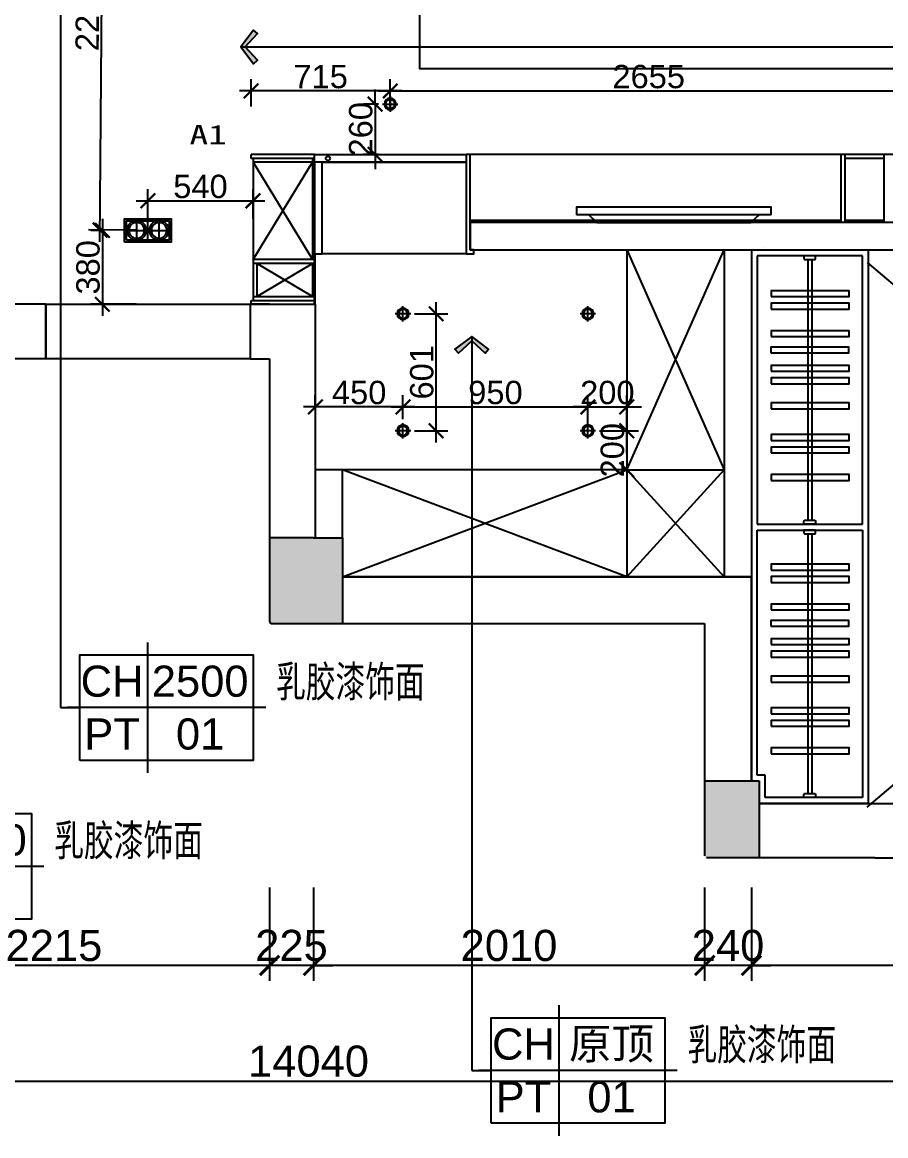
# Model space of a CAD drawing. Header units: millimetres. Extents: x 148889 to 229003, y -70503 to 111106.
# Drawn here: x 209832 to 214267, y 54204 to 59927 of the extents above; entities that cross this region are included whole.
import ezdxf
from ezdxf.enums import TextEntityAlignment as Align

# ---------------------------------------------------------------- set-up
doc = ezdxf.new("R2010")
doc.units = ezdxf.units.MM
doc.linetypes.add('DASHED2', pattern=[0.375, 0.25, -0.125])
doc.linetypes.add('HIDDEN', pattern=[0.375, 0.25, -0.125])
for name, color, linetype in [('C-天花标高', 1, 'Continuous'), ('C-灯具1', 2, 'Continuous'), ('C-灯具设备尺寸', 44, 'Continuous'), ('C-门套', 16, 'Continuous'), ('P-原墙线', 7, 'Continuous'), ('P-固定家具1(到顶)', 3, 'Continuous'), ('P-外部尺寸', 44, 'Continuous'), ('P-开关', 7, 'DASHED2'), ('P-新墙线', 4, 'Continuous'), ('P-活动家具', 3, 'Continuous'), ('P-门', 1, 'Continuous'), ('大墨图框', 4, 'Continuous')]:
    doc.layers.add(name, color=color, linetype=linetype)
doc.layers.get('P-开关').off()
doc.styles.add('Arial', font='arial.ttf')
doc.styles.add('hb', font='hbsmall.shx', dxfattribs={"width": 0.7})
doc.styles.add('ROMANS', font='ROMANS.shx', dxfattribs={"bigfont": 'BIGFONT.shx'})
doc.styles.add('st', font='', dxfattribs={"width": 0.7})
doc.styles.add('宋体', font='')
doc.styles.get('st').set_extended_font_data('SimSun')
doc.styles.get('宋体').set_extended_font_data('SimSun')
doc.dimstyles.new('1比60', dxfattribs={"dimscale": 60, "dimtxt": 2, "dimasz": 1.25, "dimexe": 1, "dimexo": 1, "dimgap": 0.2, "dimtad": 1, "dimdec": 0, "dimrnd": 0.005, "dimzin": 0, "dimdsep": 46, "dimtxsty": 'Arial', "dimblk": 'ARCHTICK', "dimcen": 0.125, "dimdle": 1, "dimclrd": 44, "dimclre": 44, "dimclrt": 50, "dimadec": 0, "dimazin": 0, "dimtfac": 1, "dimtdec": 0, "dimtix": 1, "dimtmove": 2, "dimatfit": 3, "dimldrblk": 'DOT', "dimfxl": 4, "dimfxlon": 1, "dimtvp": 1, "dimtolj": 1, "dimtzin": 0, "dimarcsym": 0})
doc.dimstyles.new('1比80', dxfattribs={"dimscale": 80, "dimtxt": 2, "dimasz": 1.25, "dimexe": 1, "dimexo": 1, "dimgap": 0.25, "dimtad": 1, "dimdec": 0, "dimrnd": 0.005, "dimzin": 0, "dimdsep": 46, "dimtxsty": 'Arial', "dimblk": 'ARCHTICK', "dimcen": 0.125, "dimdle": 1, "dimclrd": 44, "dimclre": 44, "dimclrt": 50, "dimadec": 0, "dimazin": 0, "dimtfac": 1, "dimtdec": 0, "dimtix": 1, "dimtmove": 2, "dimatfit": 3, "dimldrblk": 'DOT', "dimfxl": 5, "dimfxlon": 1, "dimtvp": 1, "dimtolj": 1, "dimtzin": 0, "dimarcsym": 0})
doc.dimstyles.new('出图比例1：50', dxfattribs={"dimscale": 50, "dimtxt": 2.5, "dimasz": 2, "dimexe": 2, "dimexo": 2, "dimgap": 1, "dimtad": 1, "dimdec": 0, "dimrnd": 5, "dimzin": 0, "dimdsep": 46, "dimtxsty": 'ROMANS', "dimblk1": 'ZHL_XS', "dimblk2": 'ZHL_XS', "dimsah": 1, "dimcen": 0.09, "dimclrd": 256, "dimclre": 256, "dimclrt": 41, "dimadec": 0, "dimazin": 0, "dimtfac": 1, "dimtdec": 4, "dimtix": 1, "dimtmove": 2, "dimatfit": 3, "dimldrblk": 'ZHL_JT', "dimfxl": 1, "dimtolj": 1, "dimtzin": 0, "dimarcsym": 0})

# ---------------------------------------------------------------- blocks, each defined once
blk = doc.blocks.new('RC-')
for p, q in [((-1.514, -5.238), (-1.514, 5.238)), ((7.962, 0), (-7.962, 0))]:
    blk.add_line(p, q)
blk.add_lwpolyline([(-6.962, -4.238), (-6.962, 4.238), (6.962, 4.238), (6.962, -4.238)], close=True)
at = {"width": 0.7, "flags": 4}
for tag, height, style, p in [('NUM7', 2.5, 'st', (-7.997, 0.845)), ('NUM8', 2, 'hb', (-7.997, -3.393))]:
    blk.add_attdef(tag, text='', height=height, dxfattribs=dict(at, style=style)).set_placement(p, align=Align.RIGHT)
for tag, height, style, p in [('NUM1', 2, 'hb', (-4.375, 2.127)), ('NUM2', 2, 'hb', (2.697, 2.127)), ('NUM3', 2, 'hb', (-4.375, -2.111)), ('NUM4', 2, 'hb', (2.697, -2.111)), ('NUM9', 2, 'hb', (0, -6.661)), ('NUM10', 2.5, 'st', (0, -10.886))]:
    blk.add_attdef(tag, text='', height=height, dxfattribs=dict(at, style=style)).set_placement(p, align=Align.MIDDLE)
for tag, p, height, style in [('NUM5', (7.544, 0.845), 2.5, 'st'), ('NUM6', (7.544, -3.393), 2, 'hb')]:
    blk.add_attdef(tag, p, '', height=height, dxfattribs=dict(at, style=style))
blk = doc.blocks.new('ZHL_JT')
blk.add_line((-0.221, 0), (-1, 0))
blk.add_lwpolyline([(-0.221, 0), (-0.861, -0.689), (-0.654, -0.862), (0, 0), (-0.654, 0.862), (-0.861, 0.689)], close=True)
for points in [[(-0.861, 0.689), (-0.654, 0.862), (-0.221, 0), (0, 0)], [(-0.861, -0.689), (-0.654, -0.862), (-0.221, 0), (0, 0)]]:
    blk.add_solid(points)
blk = doc.blocks.new('ZHL_XS')
blk.add_line((-1, 0), (0, 0))
at = {"const_width": 0.2}
blk.add_lwpolyline([(-0.6, -0.6), (0.6, 0.6)], dxfattribs=at)
blk = doc.blocks.new('22323')
at = {"layer": 'C-灯具1', "color": 252}
for p, q in [((9747827.2, 6855685.6), (9747827.2, 6855605.6)), ((9747884.7, 6855695.6), (9747884.7, 6855595.6)), ((9747942.2, 6855685.6), (9747942.2, 6855605.6)), ((9747787.2, 6855645.6), (9747867.2, 6855645.6)), ((9747902.2, 6855645.6), (9747982.2, 6855645.6))]:
    blk.add_line(p, q, dxfattribs=at)
at = {"layer": 'C-灯具1'}
blk.add_lwpolyline([(9747764.7, 6855705.6), (9747764.7, 6855585.6), (9748004.7, 6855585.6), (9748004.7, 6855705.6)], close=True, dxfattribs=at)
at = {"layer": 'C-灯具1', "color": 252}
blk.add_lwpolyline([(9747774.7, 6855695.6), (9747774.7, 6855595.6), (9747994.7, 6855595.6), (9747994.7, 6855695.6)], close=True, dxfattribs=at)
for centre in [(9747827.2, 6855645.6), (9747942.2, 6855645.6)]:
    blk.add_circle(centre, 50, dxfattribs=at)
at = {"layer": 'C-灯具1'}
for centre in [(9747827.2, 6855645.6), (9747942.2, 6855645.6)]:
    blk.add_circle(centre, 40, dxfattribs=at)
blk = doc.blocks.new('海龙工具_201504301644020')
blk.add_circle((4.59, 4.59, -174.23), 4.17)
at = {"style": '宋体', "width": 1.831196}
blk.add_attdef('1', text='', height=2.1, dxfattribs=at).set_placement((1.85, 3.53, -174.23), (7.32, 3.53, -174.23), align=Align.FIT)
blk = doc.blocks.new('A$C01C20CD7')
at = {"layer": 'C-灯具1'}
for p, q in [((52.8, 105.7, 2984.9), (52.8, 0, 2984.9)), ((0, 52.8, 2984.9), (105.7, 52.8, 2984.9))]:
    blk.add_line(p, q, dxfattribs=at)
for radius in [39.9, 31.7]:
    blk.add_circle((52.8, 52.8, 2984.9), radius, dxfattribs=at)
blk = doc.blocks.new('A$C7EE014FC')
at = {"color": 252, "ltscale": 3}
for centre, radius, start, end in [((785.8, 1646.4), 679.6, 118.9769, 154.8441), ((371.4, 395.3), 212.6, 171.8147, 293.5953)]:
    blk.add_arc(centre, radius, start, end, dxfattribs=at)
at = {"color": 252, "ltscale": 3, "extrusion": (0, 0, -1)}
blk.add_ellipse((328.8, 2082.6), major_axis=(-158.5, -152.9), ratio=0.45088, start_param=-1.570796, end_param=4.712389, dxfattribs=at)
at = {"color": 252, "ltscale": 3}
blk.add_ellipse((328.8, 318.3), major_axis=(-158.5, 152.9), ratio=0.45088, start_param=-1.570796, end_param=4.712389, dxfattribs=at)
at = {"layer": 'P-活动家具'}
for p, q in [((0, 2400), (950.1, 2400)), ((0, 0), (0, 2400)), ((950.1, 2400), (950.1, 2271)), ((175.2, 2250.5), (929.6, 2250.5)), ((154.7, 170), (154.7, 2230)), ((950.1, 170), (950.1, 2230)), ((950.1, 1200), (154.7, 1200)), ((929.6, 149.5), (175.2, 149.5)), ((175.2, 149.5), (929.6, 149.5)), ((950.1, 0), (950.1, 129)), ((0, 0), (950.1, 0))]:
    blk.add_line(p, q, dxfattribs=at)
for centre, start, end in [((175.2, 2230), 90, 180.0032), ((929.6, 2271), 270, 0), ((929.6, 2230), 0, 90), ((175.2, 170), 179.9968, 270), ((929.6, 170), 270, 0), ((929.6, 129), 0, 90)]:
    blk.add_arc(centre, 20.5, start, end, dxfattribs=at)
blk = doc.blocks.new('A$C0F331B38')
at = {"layer": 'P-活动家具'}
for p, q in [((0, 850), (0, 721)), ((850.1, 850), (0, 850)), ((850.1, 0), (850.1, 850)), ((674.9, 700.5), (20.5, 700.5)), ((561.4, 700.5), (561.4, 149.5)), ((0, 170), (0, 680)), ((695.4, 170), (695.4, 680)), ((0, 0), (0, 129)), ((20.5, 149.5), (674.9, 149.5)), ((674.9, 149.5), (20.5, 149.5)), ((850.1, 0), (0, 0))]:
    blk.add_line(p, q, dxfattribs=at)
for centre, start, end in [((20.5, 721), 180, 270), ((20.5, 680), 90, 180), ((674.9, 680), 359.9968, 90), ((20.5, 170), 180, 270), ((20.5, 129), 90, 180), ((674.9, 170), 270, 0.0032)]:
    blk.add_arc(centre, 20.5, start, end, dxfattribs=at)
blk = doc.blocks.new('A$C22EE4B40')
at = {"layer": 'P-新墙线', "color": 252}
for points in [[(631.5, 234.9), (0, 234.9), (0, 3491.3), (1302.1, 3491.3)], [(1975.8, 3491.3), (2539.8, 3491.3)], [(2788.3, 3254.3), (2788.3, 3063.1)], [(2788.3, 663.1), (2788.3, 462.8)], [(809.4, 234.9), (631.5, 234.9)], [(2537.9, 234.9), (1659.4, 234.9)]]:
    blk.add_lwpolyline(points, dxfattribs=at)
at = {"layer": 'P-活动家具'}
for points in [[(1681.7, 1350.3), (731.7, 1350.3), (731.7, 2450.3), (1681.7, 2450.3)], [(1659.4, 629.8), (1659.4, -10.7), (809.4, -10.7), (809.4, 629.8)]]:
    blk.add_lwpolyline(points, close=True, dxfattribs=at)
for centre in [(2734.8, 3447), (2734.8, 270.1)]:
    blk.add_circle(centre, 200, dxfattribs=at)
at = {"rotation": 53.1708397505404}
blk.add_blockref('A$C0F331B38', (1733.7, 3168.1), dxfattribs=at)
at = {"layer": 'P-活动家具', "extrusion": (0, 0, -1), "zscale": -1}
blk.add_blockref('A$C7EE014FC', (-3040.4, 663.1), dxfattribs=at)
blk = doc.blocks.new('A$C6DFF2702')
for p, q in [((0, 40), (1000, 40)), ((62.8, 40), (104.7, 0)), ((937.2, 40), (895.3, 0))]:
    blk.add_line(p, q)
for points in [[(0, 40), (0, 80), (1000, 80), (1000, 40)], [(895.3, 0), (104.7, 0)]]:
    blk.add_lwpolyline(points)
blk = doc.blocks.new('A$C435F4F1D')
at = {"layer": 'P-活动家具', "xscale": -1}
blk.add_blockref('A$C6DFF2702', (1000, 0), dxfattribs=at)
blk = doc.blocks.new('_ArchTick')
at = {"color": 0, "linetype": 'ByBlock', "const_width": 0.15}
blk.add_lwpolyline([(-0.5, -0.5), (0.5, 0.5)], dxfattribs=at)
blk = doc.blocks.new('*D762')
at = {"layer": 'P-外部尺寸', "color": 44, "lineweight": -2, "transparency": 16777216}
for p, q in [((213576.9, 55479.6), (213576.9, 54999.6)), ((218081.5, 55479.6), (218081.5, 54999.6)), ((218161.5, 55079.6), (213496.9, 55079.6))]:
    blk.add_line(p, q, dxfattribs=at)
at = {"layer": 'P-外部尺寸', "color": 44, "lineweight": -2, "transparency": 16777216, "xscale": 100, "yscale": 100, "zscale": 100, "rotation": 180}
blk.add_blockref('_ArchTick', (213576.9, 55079.6), dxfattribs=at)
at = {"layer": 'P-外部尺寸', "color": 44, "lineweight": -2, "transparency": 16777216, "xscale": 100, "yscale": 100, "zscale": 100}
blk.add_blockref('_ArchTick', (218081.5, 55079.6), dxfattribs=at)
at = {"layer": 'P-外部尺寸', "color": 50, "transparency": 16777216, "insert": (215829.2, 55181.3), "char_height": 160, "attachment_point": 5, "style": 'Arial'}
blk.add_mtext('\\A1;4505', dxfattribs=at)
blk = doc.blocks.new('_Dot')
at = {"color": 0, "linetype": 'ByBlock', "lineweight": -2}
blk.add_line((-0.5, 0), (-1, 0), dxfattribs=at)
at = {"color": 0, "linetype": 'ByBlock', "const_width": 0.5}
blk.add_lwpolyline([(-0.25, 0, 1), (0.25, 0, 1)], format="xyb", close=True, dxfattribs=at)
blk = doc.blocks.new('*D763')
at = {"layer": 'P-外部尺寸', "color": 44, "lineweight": -2, "transparency": 16777216}
for p, q in [((213336.9, 55479.6), (213336.9, 54999.6)), ((213576.9, 55479.6), (213576.9, 54999.6)), ((213336.9, 55079.6), (213236.9, 55079.6)), ((213576.9, 55079.6), (213336.9, 55079.6)), ((213576.9, 55079.6), (213676.9, 55079.6))]:
    blk.add_line(p, q, dxfattribs=at)
at = {"layer": 'P-外部尺寸', "color": 44, "lineweight": -2, "transparency": 16777216, "xscale": 100, "yscale": 100, "zscale": 100}
blk.add_blockref('_ArchTick', (213336.9, 55079.6), dxfattribs=at)
at = {"layer": 'P-外部尺寸', "color": 44, "lineweight": -2, "transparency": 16777216, "xscale": 100, "yscale": 100, "zscale": 100, "rotation": 180}
blk.add_blockref('_ArchTick', (213576.9, 55079.6), dxfattribs=at)
at = {"layer": 'P-外部尺寸', "color": 50, "transparency": 16777216, "insert": (213456.9, 55181.3), "char_height": 160, "attachment_point": 5, "style": 'Arial'}
blk.add_mtext('\\A1;240', dxfattribs=at)
blk = doc.blocks.new('*D764')
at = {"layer": 'P-外部尺寸', "color": 44, "lineweight": -2, "transparency": 16777216}
for p, q in [((211326.9, 55479.6), (211326.9, 54999.6)), ((213336.9, 55479.6), (213336.9, 54999.6)), ((213416.9, 55079.6), (211246.9, 55079.6))]:
    blk.add_line(p, q, dxfattribs=at)
at = {"layer": 'P-外部尺寸', "color": 44, "lineweight": -2, "transparency": 16777216, "xscale": 100, "yscale": 100, "zscale": 100, "rotation": 180}
blk.add_blockref('_ArchTick', (211326.9, 55079.6), dxfattribs=at)
at = {"layer": 'P-外部尺寸', "color": 44, "lineweight": -2, "transparency": 16777216, "xscale": 100, "yscale": 100, "zscale": 100}
blk.add_blockref('_ArchTick', (213336.9, 55079.6), dxfattribs=at)
at = {"layer": 'P-外部尺寸', "color": 50, "transparency": 16777216, "insert": (212331.9, 55181.3), "char_height": 160, "attachment_point": 5, "style": 'Arial'}
blk.add_mtext('\\A1;2010', dxfattribs=at)
blk = doc.blocks.new('*D765')
at = {"layer": 'P-外部尺寸', "color": 44, "lineweight": -2, "transparency": 16777216}
for p, q in [((211101.9, 55479.6), (211101.9, 54999.6)), ((211326.9, 55479.6), (211326.9, 54999.6)), ((211101.9, 55079.6), (211001.9, 55079.6)), ((211326.9, 55079.6), (211101.9, 55079.6)), ((211326.9, 55079.6), (211426.9, 55079.6))]:
    blk.add_line(p, q, dxfattribs=at)
at = {"layer": 'P-外部尺寸', "color": 44, "lineweight": -2, "transparency": 16777216, "xscale": 100, "yscale": 100, "zscale": 100}
blk.add_blockref('_ArchTick', (211101.9, 55079.6), dxfattribs=at)
at = {"layer": 'P-外部尺寸', "color": 44, "lineweight": -2, "transparency": 16777216, "xscale": 100, "yscale": 100, "zscale": 100, "rotation": 180}
blk.add_blockref('_ArchTick', (211326.9, 55079.6), dxfattribs=at)
at = {"layer": 'P-外部尺寸', "color": 50, "transparency": 16777216, "insert": (211214.4, 55181.3), "char_height": 160, "attachment_point": 5, "style": 'Arial'}
blk.add_mtext('\\A1;225', dxfattribs=at)
blk = doc.blocks.new('*D766')
at = {"layer": 'P-外部尺寸', "color": 44, "lineweight": -2, "transparency": 16777216}
for p, q in [((208886.9, 55479.6), (208886.9, 54999.6)), ((211101.9, 55479.6), (211101.9, 54999.6)), ((211181.9, 55079.6), (208806.9, 55079.6))]:
    blk.add_line(p, q, dxfattribs=at)
at = {"layer": 'P-外部尺寸', "color": 44, "lineweight": -2, "transparency": 16777216, "xscale": 100, "yscale": 100, "zscale": 100, "rotation": 180}
blk.add_blockref('_ArchTick', (208886.9, 55079.6), dxfattribs=at)
at = {"layer": 'P-外部尺寸', "color": 44, "lineweight": -2, "transparency": 16777216, "xscale": 100, "yscale": 100, "zscale": 100}
blk.add_blockref('_ArchTick', (211101.9, 55079.6), dxfattribs=at)
at = {"layer": 'P-外部尺寸', "color": 50, "transparency": 16777216, "insert": (209994.4, 55181.3), "char_height": 160, "attachment_point": 5, "style": 'Arial'}
blk.add_mtext('\\A1;2215', dxfattribs=at)
blk = doc.blocks.new('*D772')
at = {"layer": 'P-外部尺寸', "color": 44, "lineweight": -2, "transparency": 16777216}
for p, q in [((204281.9, 54884.9), (204281.9, 54404.9)), ((218321.9, 54884.9), (218321.9, 54404.9)), ((204201.9, 54484.9), (218401.9, 54484.9))]:
    blk.add_line(p, q, dxfattribs=at)
at = {"layer": 'P-外部尺寸', "color": 44, "lineweight": -2, "transparency": 16777216, "xscale": 100, "yscale": 100, "zscale": 100, "rotation": 180}
blk.add_blockref('_ArchTick', (204281.9, 54484.9), dxfattribs=at)
at = {"layer": 'P-外部尺寸', "color": 44, "lineweight": -2, "transparency": 16777216, "xscale": 100, "yscale": 100, "zscale": 100}
blk.add_blockref('_ArchTick', (218321.9, 54484.9), dxfattribs=at)
at = {"layer": 'P-外部尺寸', "color": 50, "transparency": 16777216, "insert": (211301.9, 54586.6), "char_height": 160, "attachment_point": 5, "style": 'Arial'}
blk.add_mtext('\\A1;14040', dxfattribs=at)
blk = doc.blocks.new('*D1022')
at = {"layer": 'P-新墙线', "color": 44, "lineweight": -2, "transparency": 16777216}
for p, q in [((212737.3, 57861.9), (212737.3, 58010.2)), ((212936.9, 57710.2), (212936.9, 58010.2)), ((212737.3, 57950.2), (212662.3, 57950.2)), ((212737.3, 57950.2), (212936.9, 57950.2)), ((212936.9, 57950.2), (213011.9, 57950.2))]:
    blk.add_line(p, q, dxfattribs=at)
at = {"layer": 'P-新墙线', "color": 44, "lineweight": -2, "transparency": 16777216, "xscale": 75, "yscale": 75, "zscale": 75}
blk.add_blockref('_ArchTick', (212737.3, 57950.2), dxfattribs=at)
at = {"layer": 'P-新墙线', "color": 44, "lineweight": -2, "transparency": 16777216, "xscale": 75, "yscale": 75, "zscale": 75, "rotation": 180}
blk.add_blockref('_ArchTick', (212936.9, 57950.2), dxfattribs=at)
at = {"layer": 'P-新墙线', "color": 50, "transparency": 16777216, "insert": (212837.1, 58023.5), "char_height": 120, "attachment_point": 5, "style": 'Arial'}
blk.add_mtext('\\A1;200', dxfattribs=at)
blk = doc.blocks.new('*D1023')
at = {"layer": 'P-新墙线', "color": 44, "lineweight": -2, "transparency": 16777216}
for p, q in [((212936.9, 57827.6), (212936.9, 57902.6)), ((212796.9, 57827.6), (212996.9, 57827.6)), ((212936.9, 57827.6), (212936.9, 57627.5)), ((212936.9, 57627.5), (212876.9, 57627.5)), ((212936.9, 57627.5), (212936.9, 57552.5))]:
    blk.add_line(p, q, dxfattribs=at)
at = {"layer": 'P-新墙线', "color": 44, "lineweight": -2, "transparency": 16777216, "xscale": 75, "yscale": 75, "zscale": 75}
for p, rotation in [((212936.9, 57827.6), 270), ((212936.9, 57627.5), 90)]:
    blk.add_blockref('_ArchTick', p, dxfattribs=dict(at, rotation=rotation))
at = {"layer": 'P-新墙线', "color": 50, "transparency": 16777216, "insert": (212863.6, 57727.5), "char_height": 120, "attachment_point": 5, "rotation": 90, "style": 'Arial'}
blk.add_mtext('\\A1;200', dxfattribs=at)
blk = doc.blocks.new('*D1024')
at = {"layer": 'P-新墙线', "color": 44, "lineweight": -2, "transparency": 16777216}
for p, q in [((211336.9, 57950.2), (211336.9, 58010.2)), ((211787.3, 57886.7), (211787.3, 58010.2)), ((211847.3, 57950.2), (211276.9, 57950.2))]:
    blk.add_line(p, q, dxfattribs=at)
at = {"layer": 'P-新墙线', "color": 44, "lineweight": -2, "transparency": 16777216, "xscale": 75, "yscale": 75, "zscale": 75, "rotation": 180}
blk.add_blockref('_ArchTick', (211336.9, 57950.2), dxfattribs=at)
at = {"layer": 'P-新墙线', "color": 44, "lineweight": -2, "transparency": 16777216, "xscale": 75, "yscale": 75, "zscale": 75}
blk.add_blockref('_ArchTick', (211787.3, 57950.2), dxfattribs=at)
at = {"layer": 'P-新墙线', "color": 50, "transparency": 16777216, "insert": (211562.1, 58023.5), "char_height": 120, "attachment_point": 5, "style": 'Arial'}
blk.add_mtext('\\A1;450', dxfattribs=at)
blk = doc.blocks.new('*D1025')
at = {"layer": 'P-新墙线', "color": 44, "lineweight": -2, "transparency": 16777216}
for p, q in [((211787.3, 57886.7), (211787.3, 58010.2)), ((212737.3, 57886.7), (212737.3, 58010.2)), ((211727.3, 57950.2), (212797.3, 57950.2))]:
    blk.add_line(p, q, dxfattribs=at)
at = {"layer": 'P-新墙线', "color": 44, "lineweight": -2, "transparency": 16777216, "xscale": 75, "yscale": 75, "zscale": 75, "rotation": 180}
blk.add_blockref('_ArchTick', (211787.3, 57950.2), dxfattribs=at)
at = {"layer": 'P-新墙线', "color": 44, "lineweight": -2, "transparency": 16777216, "xscale": 75, "yscale": 75, "zscale": 75}
blk.add_blockref('_ArchTick', (212737.3, 57950.2), dxfattribs=at)
at = {"layer": 'P-新墙线', "color": 50, "transparency": 16777216, "insert": (212262.3, 58023.5), "char_height": 120, "attachment_point": 5, "style": 'Arial'}
blk.add_mtext('\\A1;950', dxfattribs=at)
blk = doc.blocks.new('*D1026')
at = {"layer": 'P-新墙线', "color": 44, "lineweight": -2, "transparency": 16777216}
for p, q in [((211957.4, 57767.6), (211957.4, 58488.6)), ((211846.7, 58428.6), (212017.4, 58428.6)), ((211846.7, 57827.6), (212017.4, 57827.6))]:
    blk.add_line(p, q, dxfattribs=at)
at = {"layer": 'P-新墙线', "color": 44, "lineweight": -2, "transparency": 16777216, "xscale": 75, "yscale": 75, "zscale": 75}
for p, rotation in [((211957.4, 58428.6), 90), ((211957.4, 57827.6), 270)]:
    blk.add_blockref('_ArchTick', p, dxfattribs=dict(at, rotation=rotation))
at = {"layer": 'P-新墙线', "color": 50, "transparency": 16777216, "insert": (211884.2, 58128.1), "char_height": 120, "attachment_point": 5, "rotation": 90, "style": 'Arial'}
blk.add_mtext('\\A1;601', dxfattribs=at)
blk = doc.blocks.new('*D1036')
at = {"layer": 'P-新墙线', "color": 44, "lineweight": -2, "transparency": 16777216}
for p, q in [((210243.2, 58917.5), (210243.2, 58417.5)), ((210243.2, 58857.5), (210183.2, 58857.5)), ((210416.9, 58477.5), (210183.2, 58477.5))]:
    blk.add_line(p, q, dxfattribs=at)
at = {"layer": 'P-新墙线', "color": 44, "lineweight": -2, "transparency": 16777216, "xscale": 75, "yscale": 75, "zscale": 75}
for p, rotation in [((210243.2, 58857.5), 90), ((210243.2, 58477.5), 270)]:
    blk.add_blockref('_ArchTick', p, dxfattribs=dict(at, rotation=rotation))
at = {"layer": 'P-新墙线', "color": 50, "transparency": 16777216, "insert": (210169.8, 58667.5), "char_height": 120, "attachment_point": 5, "rotation": 90, "style": 'Arial'}
blk.add_mtext('\\A1;380', dxfattribs=at)
blk = doc.blocks.new('*D1037')
at = {"layer": 'P-新墙线', "color": 44, "lineweight": -2, "transparency": 16777216}
for p, q in [((210476.9, 58917.5), (210476.9, 59069.5)), ((211016.9, 58917.5), (211016.9, 59069.5)), ((210416.9, 59009.5), (211076.9, 59009.5))]:
    blk.add_line(p, q, dxfattribs=at)
at = {"layer": 'P-新墙线', "color": 44, "lineweight": -2, "transparency": 16777216, "xscale": 75, "yscale": 75, "zscale": 75, "rotation": 180}
blk.add_blockref('_ArchTick', (210476.9, 59009.5), dxfattribs=at)
at = {"layer": 'P-新墙线', "color": 44, "lineweight": -2, "transparency": 16777216, "xscale": 75, "yscale": 75, "zscale": 75}
blk.add_blockref('_ArchTick', (211016.9, 59009.5), dxfattribs=at)
at = {"layer": 'P-新墙线', "color": 50, "transparency": 16777216, "insert": (210746.9, 59082.7), "char_height": 120, "attachment_point": 5, "style": 'Arial'}
blk.add_mtext('\\A1;540', dxfattribs=at)
blk = doc.blocks.new('*D1038')
at = {"layer": 'P-新墙线', "color": 44, "lineweight": -2, "transparency": 16777216}
for p, q in [((210230.8, 58799.4), (210249.3, 61129.4)), ((210434.4, 61068), (210188.8, 61069.9)), ((210416.9, 58858), (210171.3, 58859.9))]:
    blk.add_line(p, q, dxfattribs=at)
at = {"layer": 'P-新墙线', "color": 44, "lineweight": -2, "transparency": 16777216, "xscale": 75, "yscale": 75, "zscale": 75}
for p, rotation in [((210248.8, 61069.4), 89.54630987091177), ((210231.3, 58859.4), 269.5463098709117)]:
    blk.add_blockref('_ArchTick', p, dxfattribs=dict(at, rotation=rotation))
at = {"layer": 'P-新墙线', "color": 50, "transparency": 16777216, "insert": (210166.8, 59965), "char_height": 120, "attachment_point": 5, "rotation": 89.5463, "style": 'Arial'}
blk.add_mtext('\\A1;2210', dxfattribs=at)
blk = doc.blocks.new('*D1069')
at = {"layer": 'P-新墙线', "color": 44, "lineweight": -2, "transparency": 16777216}
for p, q in [((211006.9, 59493.5), (211006.9, 59634.1)), ((211721.9, 59493.5), (211721.9, 59634.1)), ((211781.9, 59574.1), (210946.9, 59574.1))]:
    blk.add_line(p, q, dxfattribs=at)
at = {"layer": 'P-新墙线', "color": 44, "lineweight": -2, "transparency": 16777216, "xscale": 75, "yscale": 75, "zscale": 75, "rotation": 180}
blk.add_blockref('_ArchTick', (211006.9, 59574.1), dxfattribs=at)
at = {"layer": 'P-新墙线', "color": 44, "lineweight": -2, "transparency": 16777216, "xscale": 75, "yscale": 75, "zscale": 75}
blk.add_blockref('_ArchTick', (211721.9, 59574.1), dxfattribs=at)
at = {"layer": 'P-新墙线', "color": 50, "transparency": 16777216, "insert": (211364.4, 59647.4), "char_height": 120, "attachment_point": 5, "style": 'Arial'}
blk.add_mtext('\\A1;715', dxfattribs=at)
blk = doc.blocks.new('*D1070')
at = {"layer": 'P-新墙线', "color": 44, "lineweight": -2, "transparency": 16777216}
for p, q in [((211721.9, 59574.1), (211721.9, 59634.1)), ((214377, 59574.1), (214377, 59634.1)), ((211661.9, 59574.1), (214437, 59574.1))]:
    blk.add_line(p, q, dxfattribs=at)
at = {"layer": 'P-新墙线', "color": 44, "lineweight": -2, "transparency": 16777216, "xscale": 75, "yscale": 75, "zscale": 75, "rotation": 180}
blk.add_blockref('_ArchTick', (211721.9, 59574.1), dxfattribs=at)
at = {"layer": 'P-新墙线', "color": 44, "lineweight": -2, "transparency": 16777216, "xscale": 75, "yscale": 75, "zscale": 75}
blk.add_blockref('_ArchTick', (214377, 59574.1), dxfattribs=at)
at = {"layer": 'P-新墙线', "color": 50, "transparency": 16777216, "insert": (213049.4, 59647.4), "char_height": 120, "attachment_point": 5, "style": 'Arial'}
blk.add_mtext('\\A1;2655', dxfattribs=at)
blk = doc.blocks.new('*D1074')
at = {"layer": 'P-新墙线', "color": 44, "lineweight": -2, "transparency": 16777216}
for p, q in [((211643.9, 59507), (211643.9, 59582)), ((211661.7, 59507), (211583.9, 59507)), ((211643.9, 59507), (211643.9, 59247.5)), ((211661.9, 59247.5), (211583.9, 59247.5)), ((211643.9, 59247.5), (211643.9, 59172.5))]:
    blk.add_line(p, q, dxfattribs=at)
at = {"layer": 'P-新墙线', "color": 44, "lineweight": -2, "transparency": 16777216, "xscale": 75, "yscale": 75, "zscale": 75}
for p, rotation in [((211643.9, 59507), 270), ((211643.9, 59247.5), 90)]:
    blk.add_blockref('_ArchTick', p, dxfattribs=dict(at, rotation=rotation))
at = {"layer": 'P-新墙线', "color": 50, "transparency": 16777216, "insert": (211570.7, 59377.2), "char_height": 120, "attachment_point": 5, "rotation": 90, "style": 'Arial'}
blk.add_mtext('\\A1;260', dxfattribs=at)

msp = doc.modelspace()

# ---------------------------------------------------------------- hatches: boundary and pattern name
at = {"layer": 'P-原墙线'}
h = msp.add_hatch(color=256, dxfattribs=at)
h.paths.add_polyline_path([(213616.9, 56027.5), (213336.9, 56027.5), (213336.9, 55642.5, 0.414214), (213346.9, 55632.5), (213616.9, 55632.5)])
h.paths.add_polyline_path([(211476.9, 57277.5), (211326.9, 57277.5), (211101.9, 57277.5), (211101.9, 56847.5, 0.414214), (211111.9, 56837.5), (211476.9, 56837.5), (211476.9, 57077.5)])

# ---------------------------------------------------------------- linework, layer by layer
at = {"layer": 'C-灯具设备尺寸'}
for p, q in [((214171.9, 58692.5, -116.6), (217471.9, 55892.5, -116.6)), ((214171.9, 55892.5, -116.6), (217471.9, 58692.5, -116.6))]:
    msp.add_line(p, q, dxfattribs=at)
at = {"layer": 'C-门套', "linetype": 'HIDDEN', "elevation": 116.6}
msp.add_lwpolyline([(211371.9, 59207.5), (212111.9, 59207.5), (212111.9, 58737.5), (211371.9, 58737.5)], close=True, dxfattribs=at)
at = {"layer": 'C-门套', "linetype": 'HIDDEN'}
msp.add_lwpolyline([(209951.9, 58477.5), (211001.9, 58477.5), (211001.9, 58197.5), (209951.9, 58197.5)], close=True, dxfattribs=at)
at = {"layer": 'P-原墙线'}
for p, q in [((209951.9, 58477.5), (209256.9, 58477.5)), ((209951.9, 58477.5), (209951.9, 58197.5)), ((211101.9, 58477.5), (211001.9, 58477.5)), ((211001.9, 58477.5), (211001.9, 58197.5)), ((211101.9, 58477.5), (211336.9, 58477.5)), ((211336.9, 58477.5), (211336.9, 57907.5)), ((209951.9, 58197.5), (208886.9, 58197.5)), ((211001.9, 58197.5), (211101.9, 58197.5)), ((211101.9, 58197.5), (211101.9, 56847.5)), ((211336.9, 57907.5), (211336.9, 57277.5)), ((211326.9, 57277.5), (211101.9, 57277.5)), ((211326.9, 57277.5), (211476.9, 57277.5)), ((211476.9, 57277.5), (211476.9, 57077.5)), ((211476.9, 57077.5), (211476.9, 56837.5)), ((213576.9, 57077.5), (211476.9, 57077.5)), ((213576.9, 57077.5), (213576.9, 56027.5)), ((211111.9, 56837.5), (213336.9, 56837.5)), ((213336.9, 56837.5), (213336.9, 55642.5)), ((213336.9, 56027.5), (213616.9, 56027.5)), ((213616.9, 56027.5), (213616.9, 55632.5)), ((213616.9, 55912.5), (214176.9, 55912.5)), ((214176.9, 55912.5), (217471.9, 55912.5)), ((214211.9, 55632.5), (213346.9, 55632.5)), ((214211.9, 55632.5), (218321.9, 55632.5))]:
    msp.add_line(p, q, dxfattribs=at)
msp.add_arc((211111.9, 56847.5), 10, 180, 270, dxfattribs=at)
at = {"layer": 'P-固定家具1(到顶)'}
for p, q in [((211331.9, 59247.5), (211006.9, 59247.5)), ((211006.9, 59227.5), (211006.9, 59247.5)), ((211331.9, 58477.5), (211331.9, 59247.5)), ((214697, 59247.5), (212131.8, 59247.5)), ((211331.9, 59227.5), (211006.9, 59227.5)), ((211016.9, 59227.5), (211016.9, 58497.5)), ((211336.9, 58477.5), (211336.9, 58737.5)), ((212936.9, 58757.5), (212936.9, 57627.5)), ((213576.9, 58757.5), (214176.9, 58757.5)), ((214176.9, 58757.5), (214176.9, 55912.5)), ((211006.9, 58497.5), (211331.9, 58497.5)), ((211006.9, 58477.5), (211006.9, 58497.5)), ((211006.9, 58477.5), (211331.9, 58477.5)), ((212936.9, 57627.5), (211476.9, 57627.5)), ((211476.9, 57077.5), (213576.9, 57077.5)), ((213576.9, 56027.5), (213576.9, 57077.5)), ((213576.9, 56027.5), (213616.9, 56027.5)), ((213616.9, 56027.5), (213616.9, 55912.5)), ((214176.9, 55912.5), (213616.9, 55912.5))]:
    msp.add_line(p, q, dxfattribs=at)
at = {"layer": 'P-固定家具1(到顶)', "color": 252}
for p, q in [((214037, 59247.5), (214037, 58897.5)), ((214057, 59247.5), (214057, 58897.5)), ((214257, 59247.5), (214257, 58897.5)), ((211331.9, 59207.5), (211016.9, 59207.5)), ((211016.9, 58707.4), (211321.9, 59207.5)), ((211016.9, 59207.5), (211321.9, 58707.4)), ((211321.9, 59227.5), (211321.9, 58707.4)), ((214257, 59227.5), (214057, 59227.5)), ((214037, 58907.5, -0.3), (212131.8, 58907.5, -1)), ((214257, 58907.5, -0.2), (214057, 58907.5, -0.3)), ((212936.9, 57627.5), (213436.9, 58757.5)), ((212936.9, 58757.5), (213436.9, 57627.5)), ((213641.9, 58727.5), (213606.9, 58727.5)), ((213606.9, 58727.5), (213606.9, 57347.5)), ((213641.9, 58767.5), (213641.9, 58767.5)), ((214146.9, 58727.5), (213641.9, 58727.5)), ((214146.9, 57347.5), (214146.9, 58727.5)), ((211331.9, 58707.4), (211016.9, 58707.4)), ((211331.9, 58687.4), (211016.9, 58687.4)), ((211036.9, 58687.4), (211036.9, 58517.5)), ((211036.9, 58517.5), (211321.9, 58687.4)), ((211321.9, 58517.5), (211036.9, 58687.4)), ((211321.9, 58687.4), (211321.9, 58517.5)), ((213866.9, 58707.5), (213866.9, 57367.5)), ((213886.9, 58707.5), (213886.9, 57367.5)), ((211016.9, 58517.5), (211331.9, 58517.5)), ((211476.9, 57077.5), (212936.9, 57627.5)), ((212936.9, 57077.5), (211476.9, 57627.5)), ((212936.9, 57627.5), (213436.9, 57077.5)), ((212936.9, 57627.5), (212936.9, 57077.5)), ((212936.9, 57077.5), (213436.9, 57627.5)), ((212936.9, 57627.5), (213436.9, 57627.5)), ((213606.9, 57347.5), (214146.9, 57347.5)), ((213606.9, 57317.5), (214146.9, 57317.5)), ((213606.9, 56057.5), (213606.9, 57317.5)), ((213866.9, 57297.5), (213866.9, 55962.5)), ((213886.9, 57297.5), (213886.9, 55962.5)), ((214146.9, 57317.5), (214146.9, 55942.5)), ((213646.9, 56057.5), (213606.9, 56057.5)), ((213646.9, 55942.5), (213646.9, 56057.5)), ((214146.9, 55942.5), (213646.9, 55942.5))]:
    msp.add_line(p, q, dxfattribs=at)
at = {"layer": 'P-固定家具1(到顶)'}
msp.add_lwpolyline([(212111.9, 59247.5), (212111.9, 58757.5), (212111.9, 58737.5), (212151.9, 58737.5), (212151.8, 58757.5), (212131.8, 58757.5), (212131.8, 59247.5), (212111.9, 59247.5)], dxfattribs=at)
for points in [[(211371.9, 59207.5), (211331.9, 59207.5), (211331.9, 58737.5), (211371.9, 58737.5)], [(211476.9, 57627.5), (211336.9, 57627.5), (211336.9, 57277.5), (211476.9, 57277.5)]]:
    msp.add_lwpolyline(points, close=True, dxfattribs=at)
at = {"layer": 'P-固定家具1(到顶)', "color": 252}
for points in [[(213846.9, 58727.5), (213846.9, 58712.5, 0.414214), (213851.9, 58707.5), (213901.9, 58707.5, 0.414214), (213906.9, 58712.5), (213906.9, 58727.5)], [(213846.9, 57347.5), (213846.9, 57362.5, -0.414214), (213851.9, 57367.5), (213901.9, 57367.5, -0.414214), (213906.9, 57362.5), (213906.9, 57347.5)], [(213846.9, 57317.5), (213846.9, 57302.5, 0.414214), (213851.9, 57297.5), (213901.9, 57297.5, 0.414214), (213906.9, 57302.5), (213906.9, 57317.5)], [(213846.9, 55942.5), (213846.9, 55957.5, -0.414214), (213851.9, 55962.5), (213901.9, 55962.5, -0.414214), (213906.9, 55957.5), (213906.9, 55942.5)]]:
    msp.add_lwpolyline(points, format="xyb", close=True, dxfattribs=at)
for points in [[(213678.7, 58516.9), (214078.7, 58516.9), (214078.7, 58546.9), (213678.7, 58546.9)], [(213678.7, 58452.8), (214078.7, 58452.8), (214078.7, 58482.8), (213678.7, 58482.8)], [(213678.7, 58311.4), (214078.7, 58311.4), (214078.7, 58341.4), (213678.7, 58341.4)], [(213676.9, 58227.8), (214076.9, 58227.8), (214076.9, 58257.8), (213676.9, 58257.8)], [(213678.7, 58133.7), (214078.7, 58133.7), (214078.7, 58163.7), (213678.7, 58163.7)], [(213678.7, 58069.6), (214078.7, 58069.6), (214078.7, 58099.6), (213678.7, 58099.6)], [(213678.7, 57940.5), (214078.7, 57940.5), (214078.7, 57970.5), (213678.7, 57970.5)], [(213678.7, 57777.7), (214078.7, 57777.7), (214078.7, 57807.7), (213678.7, 57807.7)], [(213678.7, 57713.6), (214078.7, 57713.6), (214078.7, 57743.6), (213678.7, 57743.6)], [(213678.7, 57572.2), (214078.7, 57572.2), (214078.7, 57602.2), (213678.7, 57602.2)], [(213678.7, 57111.9), (214078.7, 57111.9), (214078.7, 57141.9), (213678.7, 57141.9)], [(213678.7, 57047.8), (214078.7, 57047.8), (214078.7, 57077.8), (213678.7, 57077.8)], [(213678.7, 56906.4), (214078.7, 56906.4), (214078.7, 56936.4), (213678.7, 56936.4)], [(213676.9, 56822.8), (214076.9, 56822.8), (214076.9, 56852.8), (213676.9, 56852.8)], [(213678.7, 56728.7), (214078.7, 56728.7), (214078.7, 56758.7), (213678.7, 56758.7)], [(213678.7, 56664.6), (214078.7, 56664.6), (214078.7, 56694.6), (213678.7, 56694.6)], [(213678.7, 56535.5), (214078.7, 56535.5), (214078.7, 56565.5), (213678.7, 56565.5)], [(213678.7, 56372.7), (214078.7, 56372.7), (214078.7, 56402.7), (213678.7, 56402.7)], [(213678.7, 56308.6), (214078.7, 56308.6), (214078.7, 56338.6), (213678.7, 56338.6)], [(213678.7, 56167.2), (214078.7, 56167.2), (214078.7, 56197.2), (213678.7, 56197.2)]]:
    msp.add_lwpolyline(points, close=True, dxfattribs=at)
at = {"layer": 'P-新墙线'}
for p, q in [((214697, 58897.5), (212131.8, 58897.5, -1)), ((212131.8, 58897.5), (212131.8, 58757.5)), ((212131.8, 58757.5, -1), (214697, 58757.5)), ((213436.9, 58757.5), (213436.9, 57077.5)), ((213576.9, 58757.5), (213576.9, 57077.5))]:
    msp.add_line(p, q, dxfattribs=at)
msp.add_lwpolyline([(214037, 58935.5), (214037, 58935.5)], dxfattribs=at)
at = {"layer": 'P-门'}
msp.add_lwpolyline([(211331.9, 59247.5), (212111.9, 59247.5), (212111.9, 59207.5), (211331.9, 59207.5)], close=True, dxfattribs=at)
msp.add_circle((211401.8, 59227.5), 11.2, dxfattribs=at)

# ---------------------------------------------------------------- block references
at = {"layer": 'C-天花标高'}
ref = msp.add_blockref('RC-', (210572.8, 56404.5), dxfattribs=dict(at, xscale=64, yscale=64, zscale=64))
ref.add_attrib('NUM1', 'CH', dxfattribs={"layer": '0', "color": 50, "height": 160, "style": 'Arial', "flags": 4}).set_placement((210292.8, 56540.6), align=Align.MIDDLE)
ref.add_attrib('NUM2', '2500', dxfattribs={"layer": '0', "color": 50, "height": 160, "style": 'Arial'}).set_placement((210745.4, 56540.6), align=Align.MIDDLE)
ref.add_attrib('NUM3', 'PT', dxfattribs={"layer": '0', "color": 50, "height": 160, "style": 'Arial'}).set_placement((210292.8, 56269.3), align=Align.MIDDLE)
ref.add_attrib('NUM4', '01', dxfattribs={"layer": '0', "color": 50, "height": 160, "style": 'Arial'}).set_placement((210745.4, 56269.3), align=Align.MIDDLE)
ref.add_attrib('NUM5', '乳胶漆饰面', (211135.2, 56458.5), dxfattribs={"layer": '0', "color": 50, "height": 160, "style": 'st', "width": 0.7})
ref = msp.add_blockref('RC-', (209433.2, 55588.4), dxfattribs=dict(at, xscale=64, yscale=64, zscale=64))
ref.add_attrib('NUM1', 'CH', dxfattribs={"layer": '0', "color": 50, "height": 160, "style": 'Arial', "flags": 4}).set_placement((209153.2, 55724.5), align=Align.MIDDLE)
ref.add_attrib('NUM2', '2500', dxfattribs={"layer": '0', "color": 50, "height": 160, "style": 'Arial'}).set_placement((209605.8, 55724.5), align=Align.MIDDLE)
ref.add_attrib('NUM3', 'PT', dxfattribs={"layer": '0', "color": 50, "height": 160, "style": 'Arial'}).set_placement((209153.2, 55453.2), align=Align.MIDDLE)
ref.add_attrib('NUM4', '01', dxfattribs={"layer": '0', "color": 50, "height": 160, "style": 'Arial'}).set_placement((209605.8, 55453.2), align=Align.MIDDLE)
ref.add_attrib('NUM5', '乳胶漆饰面', (209995.6, 55642.4), dxfattribs={"layer": '0', "color": 50, "height": 160, "style": 'st', "width": 0.7})
ref = msp.add_blockref('RC-', (212686, 54539.5), dxfattribs=dict(at, xscale=64, yscale=64, zscale=64))
ref.add_attrib('NUM1', 'CH', dxfattribs={"layer": '0', "color": 50, "height": 160, "style": 'Arial', "flags": 4}).set_placement((212406, 54675.6), align=Align.MIDDLE)
ref.add_attrib('NUM2', '原顶', dxfattribs={"layer": '0', "color": 50, "height": 160, "style": 'Arial'}).set_placement((212858.6, 54675.6), align=Align.MIDDLE)
ref.add_attrib('NUM3', 'PT', dxfattribs={"layer": '0', "color": 50, "height": 160, "style": 'Arial'}).set_placement((212406, 54404.4), align=Align.MIDDLE)
ref.add_attrib('NUM4', '01', dxfattribs={"layer": '0', "color": 50, "height": 160, "style": 'Arial'}).set_placement((212858.6, 54404.4), align=Align.MIDDLE)
ref.add_attrib('NUM5', '乳胶漆饰面', (213248.5, 54593.5), dxfattribs={"layer": '0', "color": 50, "height": 160, "style": 'st', "width": 0.7})
at = {"layer": 'C-灯具1', "xscale": -0.7496251873672009, "yscale": 0.7496251873672009}
for p, zscale, rotation in [((211761.3, 59546.6, -2237.5), 0.7496251874062949, 90), ((211747.7, 58389, -2269.4), 0.7496251874063091, 270), ((212697.7, 58389, -2269.4), 0.7496251874063091, 270), ((211747.7, 57788, -2269.4), 0.7496251874063091, 270), ((212697.7, 57788, -2269.4), 0.7496251874063091, 270)]:
    msp.add_blockref('A$C01C20CD7', p, dxfattribs=dict(at, zscale=zscale, rotation=rotation))
at = {"layer": 'C-灯具1', "xscale": -1, "rotation": 180}
msp.add_blockref('22323', (-9537407.9, 6914503), dxfattribs=at)
at = {"layer": 'P-开关', "ltscale": 10}
ref = msp.add_blockref('海龙工具_201504301644020', (210625.8, 59175.9, 6098.1), dxfattribs=dict(at, xscale=35, yscale=35, zscale=35))
ref.add_attrib('1', 'A1', dxfattribs={"layer": '大墨图框', "color": 1, "height": 100, "style": '宋体', "width": 1.345929}).set_placement((210690.7, 59299.6), (210882.1, 59299.6), align=Align.FIT)
at = {"layer": 'P-活动家具', "rotation": 90}
msp.add_blockref('A$C22EE4B40', (215364.5, 59687.1), dxfattribs=at)
at = {"layer": 'P-活动家具'}
msp.add_blockref('A$C435F4F1D', (212678.9, 58897.5), dxfattribs=at)

# ---------------------------------------------------------------- dimensions: what is measured, and where the dimension line sits
at = {"layer": 'P-外部尺寸'}
for base, p1, p2, picture, middle in [((208886.9, 55079.6), (211101.9, 57425.8), (208886.9, 57425.8), '*D766', (209994.4, 55181.3)), ((211101.9, 55079.6), (211326.9, 57425.8), (211101.9, 57425.8), '*D765', (211214.4, 55181.3)), ((211326.9, 55079.6), (213336.9, 56148), (211326.9, 57425.8), '*D764', (212331.9, 55181.3)), ((213336.9, 55079.6), (213576.9, 56148), (213336.9, 56148), '*D763', (213456.9, 55181.3)), ((213576.9, 55079.6), (218081.5, 55632.5), (213576.9, 56148), '*D762', (215829.2, 55181.3)), ((218321.9, 54484.9), (204281.9, 55079.6), (218321.9, 55079.6), '*D772', (211301.9, 54586.6))]:
    dim = msp.add_linear_dim(base=base, p1=p1, p2=p2, dimstyle='1比80', dxfattribs=at)
    dim.commit()
    dim.dimension.update_dxf_attribs({"geometry": picture, "text_midpoint": middle})
at = {"layer": 'P-新墙线'}
dim = msp.add_aligned_dim(p1=(210476.9, 58857.5), p2=(210494.4, 61067.5), distance=245.6, dimstyle='1比60', dxfattribs=at)
dim.commit()
dim.dimension.update_dxf_attribs({"geometry": '*D1038', "text_midpoint": (210166.8, 59965)})
for base, p1, p2, picture, middle in [((211006.9, 59574.1), (211721.9, 59433.5), (211006.9, 59433.5), '*D1069', (211364.4, 59647.4)), ((214377, 59574.1), (211721.9, 59572.7), (214377, 59572.7), '*D1070', (213049.4, 59647.4)), ((211016.9, 59009.5), (210476.9, 58857.5), (211016.9, 58857.5), '*D1037', (210746.9, 59082.7)), ((211336.9, 57950.2), (211787.3, 57827.6, -31.9), (211336.9, 57907.5), '*D1024', (211562.1, 58023.5)), ((212737.3, 57950.2), (211787.3, 57827.6, -31.9), (212737.3, 57827.6, -31.9), '*D1025', (212262.3, 58023.5)), ((212936.9, 57950.2), (212737.3, 57802.6, -31.9), (212936.9, 57627.5), '*D1022', (212837.1, 58023.5))]:
    dim = msp.add_linear_dim(base=base, p1=p1, p2=p2, dimstyle='1比60', dxfattribs=at)
    dim.commit()
    dim.dimension.update_dxf_attribs({"geometry": picture, "text_midpoint": middle})
for base, p1, p2, picture, middle in [((211643.9299, 59247.4902), (211721.744, 59507.0073), (211721.8598, 59247.4902), '*D1074', (211570.6611, 59377.2488)), ((210243.2, 58477.5), (210243.2, 58857.5), (210476.9, 58477.5), '*D1036', (210169.8, 58667.5)), ((211957.4, 58428.6), (211787.3, 57827.6, -31.9), (211787.3, 58428.6, -31.9), '*D1026', (211884.2, 58128.1)), ((212936.9, 57627.5), (212737.3, 57827.6, -31.9), (212936.9, 57627.5), '*D1023', (212863.6, 57727.5))]:
    dim = msp.add_linear_dim(base=base, p1=p1, p2=p2, angle=90, dimstyle='1比60', dxfattribs=at)
    dim.commit()
    dim.dimension.update_dxf_attribs({"geometry": picture, "text_midpoint": middle})

# ---------------------------------------------------------------- leaders
at = {"layer": 'C-天花标高'}
for points, override in [([(210027.2, 60141.2), (210027.2, 56404.5), (210127.2, 56404.5)], {"dimgap": 1, "dimtad": 0}), ([(210953.8, 59800.5), (219465.5, 59800.5)], {"dimtad": 0}), ([(212140.5, 58312.5), (212140.5, 54539.5), (212240.5, 54539.5)], {"dimgap": 1, "dimtad": 0})]:
    msp.add_leader(points, dimstyle='出图比例1：50', override=override, dxfattribs=at)

doc.saveas('drawing.dxf')
